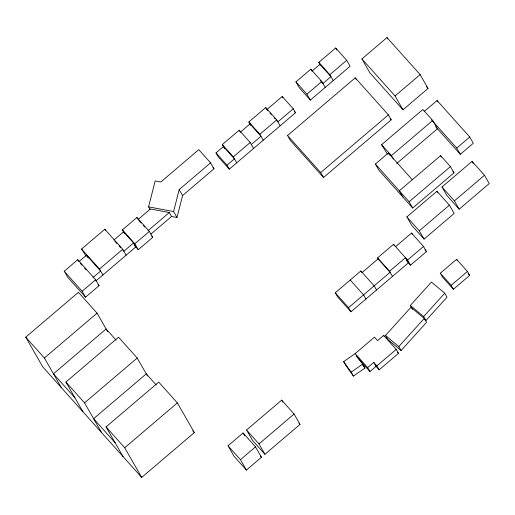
<?xml version="1.0" encoding="UTF-8"?>
<svg xmlns="http://www.w3.org/2000/svg" width="515" height="515" viewBox="0 0 515 515"><rect width="100%" height="100%" fill="white"/><g stroke="black" fill="none" stroke-linecap="round" stroke-linejoin="round"><path stroke-width="0.77" d="M150.09 209.502L148.584 206.863L155.182 180.926L160.809 181.988L198.771 149.659L210.571 162.856L213.97 168.791L182.58 195.526L176.986 217.504L171.521 216.474M176.986 217.504L173.587 211.568L179.181 189.591L210.571 162.856M412.586 309.418L410.32 305.459L431.441 282.085L444.767 293.202L447.033 297.161L425.911 320.536L424.701 319.525M385.49 335.458L410.938 307.294L424.263 318.418L426.529 322.371L401.082 350.535L387.756 339.411L385.49 335.458L398.816 346.576L401.082 350.535M425.911 320.536L423.645 316.577L444.767 293.202M398.816 346.576L424.263 318.418M86.031 256.135L81.582 249.022L104.803 229.246L122.718 249.273L126.117 255.208M64.233 271.225L77.746 259.715L95.661 279.742L99.06 285.677L85.548 297.187L67.632 277.16L64.233 271.225L82.149 291.252L85.548 297.187M78.879 261.697L86.488 255.215L100.631 271.025L93.022 277.501M224.572 148.532L222.306 144.573L239.185 130.205L250.193 142.507L253.592 148.442M250.734 125.267L248.848 121.971L265.727 107.596L276.735 119.898L280.134 125.834M320.33 65.012L318.817 62.379L335.696 48.004L346.704 60.307L350.103 66.242L310.345 100.103L299.337 87.801L295.938 81.866L310.809 69.203L321.817 81.505L325.216 87.441M124.682 233.823L122.416 229.864L136.919 217.51L149.35 231.402L152.749 237.338L138.245 249.691L134.1 245.063M229.278 169.145L218.27 156.843L216.004 152.884L223.439 146.556L234.447 158.858L227.012 165.193L229.278 169.145L295.501 112.746L293.235 108.787L282.226 96.485L266.86 109.573L267.903 110.744M240.318 132.181L249.981 123.948L260.989 136.25L251.326 144.483M311.942 71.179L319.95 64.356L330.958 76.658L322.95 83.482L320.33 80.552M113.867 240.093L123.549 231.847L133.533 243.003L135.799 246.955L95.874 280.958M138.052 219.487L150.406 208.974L169.313 212.528L171.579 216.487L150.908 234.087M102.897 274.978L99.498 269.049L122.718 249.273M236.713 162.817L233.314 156.882L250.193 142.507M263.255 140.209L259.856 134.273L276.735 119.898M310.345 100.103L306.946 94.168L321.817 81.505M333.224 80.617L329.825 74.681L346.704 60.307M133.533 243.003L123.851 251.249L122.795 250.071M148.037 230.649L169.313 212.528M138.245 249.691L134.846 243.756L149.35 231.402M293.235 108.787L277.868 121.881L276.819 120.71M123.053 456.599L106.058 426.922L158.717 382.079L177.36 402.91L194.355 432.587L141.696 477.431L42.745 366.841L25.75 337.164L78.409 292.314L97.045 313.152L107.699 331.744M82.149 291.252L95.661 279.742M361.91 58.922L386.984 37.569L420.124 74.604L428.055 88.451L402.981 109.811L369.841 72.77L361.91 58.922L395.05 95.964L402.981 109.811M287.537 135.509L355.241 77.849L388.381 114.89L391.213 119.834L323.51 177.495L290.37 140.46L287.537 135.509L320.678 172.551L323.51 177.495M61.388 387.673L44.393 357.996L97.045 313.152M395.05 95.964L420.124 74.604M82.902 411.717L65.907 382.046L118.559 337.196L137.202 358.028L147.477 375.969M320.678 172.551L388.381 114.89M387.377 154.133L381.583 144.67L422.886 109.495L432.703 120.459L437.46 128.769L396.762 163.429M424.077 111.568L437.068 100.509L469.731 137.016L473.304 143.254L460.313 154.313L435.677 126.78M101.539 432.555L84.544 402.878L137.202 358.028M402.872 197.033L399.305 190.801L440.608 155.62L450.419 166.59L453.985 172.821L412.682 208.002L378.937 170.285L375.371 164.053L388.362 152.987L412.29 179.741M393.383 159.103L391.4 155.639L432.703 120.459M460.313 154.313L456.747 148.082L469.731 137.016M412.682 208.002L409.116 201.771L450.419 166.59M141.696 477.431L124.701 447.76L177.36 402.91M406.869 216.892L436.958 191.265L449.389 205.157L454.146 213.461L424.057 239.089L411.627 225.203L406.869 216.892L419.3 230.784L424.057 239.089M441.973 186.997L472.062 161.369L484.493 175.255L489.25 183.565L459.161 209.193L446.737 195.301L441.973 186.997L454.404 200.882L459.161 209.193M392.488 276.413L389.54 271.27L405.485 257.693L408.427 262.837L350.947 311.794L337.64 296.923L335.259 292.771L360.861 270.967L374.167 285.838L376.542 289.997M378.667 259.818L377.566 257.886L393.505 244.31L407.577 260.036L410.526 265.18L426.465 251.603L423.523 246.46L411.543 233.07L395.604 246.646M362.187 272.454L378.132 258.878L390.106 272.261L348.565 307.642L350.947 311.794M419.3 230.784L449.389 205.157M454.404 200.882L484.493 175.255M407.577 260.036L423.523 246.46M228.029 445.803L243.08 432.986L255.504 446.878L261.453 457.262L246.408 470.079L233.977 456.187L228.029 445.803L240.46 459.689L246.408 470.079M246.563 430.019L281.666 400.123L294.091 414.009L300.039 424.399L264.935 454.294L252.511 440.402L246.563 430.019L258.987 443.911L264.935 454.294M440.299 273.195L456.586 259.322L467.427 271.437L469.693 275.396L453.412 289.269L442.565 277.147L440.299 273.195L451.146 285.31L453.412 289.269M376.021 366.377L379.13 369.854L398.475 353.374L396.209 349.421L383.688 335.426L377.598 340.615L374.489 337.138L355.144 353.612L343.66 361.614L345.926 365.573L353.445 376.092L364.929 368.09L362.663 364.131L355.144 353.612L367.665 367.607L369.931 371.56L376.021 366.377L373.755 362.418L367.665 367.607M240.46 459.689L255.504 446.878M258.987 443.911L294.091 414.009M451.146 285.31L467.427 271.437M379.13 369.854L376.864 365.895L396.209 349.421M353.445 376.092L351.178 372.139L362.663 364.131M148.584 206.863L173.587 211.568M410.32 305.459L423.645 316.577M426.452 86.662L428.055 88.451M431.576 119.95L456.747 148.082M452.955 171.669L453.985 172.821M390.145 118.637L391.213 119.834M318.817 62.379L329.825 74.681M381.583 144.67L391.4 155.639M375.371 164.053L409.116 201.771M468.148 273.665L469.693 275.396M295.938 81.866L306.946 94.168M424.907 249.852L426.465 251.603M294.451 111.575L295.501 112.746M406.348 260.506L410.526 265.18M270.002 113.088L271.572 114.845M274.199 117.781L275.242 118.952M377.566 257.886L389.54 271.27M248.848 121.971L259.856 134.273M350.232 280.018L363.539 294.889L365.914 299.048M222.306 144.573L233.314 156.882M397.432 352.209L398.475 353.374M216.004 152.884L227.012 165.193M335.259 292.771L348.565 307.642M212.946 167.645L213.97 168.791M373.755 362.418L376.864 365.895M357.41 357.571L369.931 371.56M138.58 220.079L141.207 223.014M143.312 225.364L144.882 227.121M151.713 236.179L152.749 237.338M299.009 423.24L300.039 424.399M122.416 229.864L134.846 243.756M114.916 241.265L117.021 243.614M119.12 245.964L120.697 247.728M81.582 249.022L99.498 269.049M260.416 456.103L261.453 457.262M80.449 263.448L82.02 265.206M84.64 268.135L86.211 269.892M98.011 284.499L99.06 285.677M116.081 340.119L106.109 328.976L53.457 373.826L74.971 397.87M156.238 385.001L146.266 373.858L93.608 418.701L115.122 442.752M192.752 430.798L194.355 432.587M25.75 337.164L44.393 357.996M65.907 382.046L84.544 402.878M106.058 426.922L124.701 447.76M362.277 364.375L364.929 368.09M343.66 361.614L351.178 372.139M472.062 161.369L473.253 163.442M437.068 100.509L437.859 101.893M386.984 37.569L387.776 38.953M440.608 155.62L441.4 157.004M436.958 191.265L437.756 192.649M355.241 77.849L356.303 79.703M335.696 48.004L336.829 49.981M456.586 259.322L457.339 260.642M388.362 152.987L389.546 155.067M411.543 233.07L412.283 234.357M310.809 69.203L311.562 70.516M393.505 244.31L394.245 245.597M282.226 96.485L282.98 97.805M360.861 270.967L361.652 272.351M265.727 107.596L266.86 109.573M383.688 335.426L384.441 336.746M239.185 130.205L239.939 131.518M356.277 355.588L357.03 356.908M179.181 189.591L182.58 195.526M281.666 400.123L282.857 402.196M136.919 217.51L137.679 218.83M243.08 432.986L244.664 435.754M104.803 229.246L105.556 230.566M86.488 255.215L87.994 257.854M77.746 259.715L78.505 261.034"/></g></svg>
